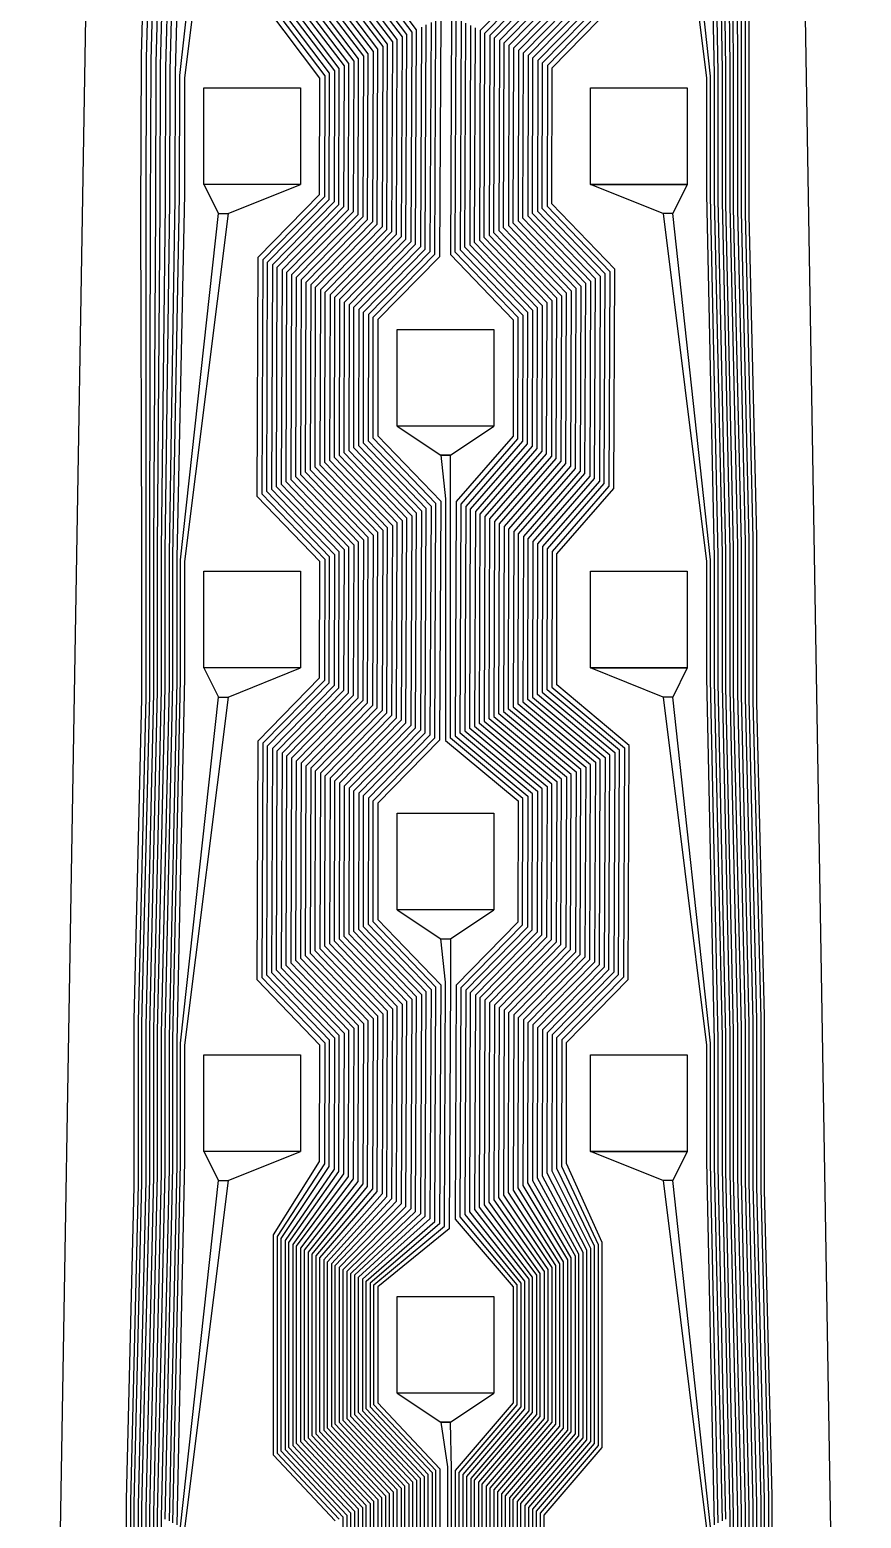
# Model space of a CAD drawing. Header units: inches. Extents: x 115980 to 170179, y 57000 to 74333.
# Drawn here: x 159286.4 to 159372.4, y 73555.2 to 73709.1 of the extents above; entities that cross this region are included whole.
import ezdxf

# ---------------------------------------------------------------- set-up
doc = ezdxf.new("R2010")
doc.units = ezdxf.units.IN
doc.header["$MEASUREMENT"] = 0
for name, color, linetype in [('metal', 221, 'Continuous'), ('nitride window', 40, 'Continuous'), ('profile', 140, 'Continuous')]:
    doc.layers.add(name, color=color, linetype=linetype)

msp = doc.modelspace()

# ---------------------------------------------------------------- linework, layer by layer
at = {"layer": 'metal'}
for points in [[(159301.41, 73741.62), (159300.44, 73705.18), (159300.41, 73691.12), (159300.01, 73655.32), (159300.01, 73640.92), (159299.21, 73605.72), (159299.21, 73590.52), (159298.41, 73556.12), (159298.41, 73540.12), (159297.61, 73506.52), (159297.61, 73489.72), (159296.81, 73456.92), (159296.81, 73439.32), (159295.21, 73407.72), (159295.21, 73388.52), (159295.21, 73357.72), (159295.21, 73338.52), (159294.41, 73308.12), (159294.41, 73288.12), (159293.61, 73258.52), (159293.61, 73237.72)], [(159294.01, 73237.92), (159294.01, 73258.32), (159294.81, 73288.32), (159294.81, 73307.92), (159295.61, 73338.72), (159295.61, 73357.52), (159295.61, 73388.72), (159295.61, 73407.52), (159297.21, 73439.52), (159297.21, 73456.72), (159298.01, 73489.92), (159298.01, 73506.32), (159298.81, 73540.32), (159298.81, 73555.92), (159299.61, 73590.72), (159299.61, 73605.52), (159300.41, 73641.12), (159300.41, 73655.12), (159300.91, 73691.37), (159300.93, 73704.92), (159301.91, 73741.87)], [(159302.42, 73742.12), (159301.43, 73704.66), (159301.41, 73691.62), (159300.81, 73654.92), (159300.81, 73641.32), (159300.01, 73605.32), (159300.01, 73590.92), (159299.21, 73555.72), (159299.21, 73540.52), (159298.41, 73506.12), (159298.41, 73490.12), (159297.61, 73456.52), (159297.61, 73439.72), (159296.01, 73407.32), (159296.01, 73388.92), (159296.01, 73357.32), (159296.01, 73338.92), (159295.21, 73307.72), (159295.21, 73288.52), (159294.41, 73258.12), (159294.41, 73238.12)], [(159356.39, 73742.12), (159357.21, 73704.52), (159357.21, 73691.72), (159358.01, 73654.92), (159358.01, 73641.32), (159358.81, 73605.32), (159358.81, 73590.92), (159359.61, 73555.72), (159359.61, 73540.52), (159360.41, 73506.12), (159360.41, 73490.12), (159361.21, 73456.52), (159361.21, 73439.72), (159362.81, 73407.32), (159362.81, 73388.92), (159362.81, 73357.32), (159362.81, 73338.92), (159363.61, 73307.72), (159363.61, 73288.52), (159364.41, 73258.12), (159364.41, 73238.12)], [(159364.81, 73237.92), (159364.81, 73258.32), (159364.01, 73288.32), (159364.01, 73307.92), (159363.21, 73338.72), (159363.21, 73357.52), (159363.21, 73388.72), (159363.21, 73407.52), (159361.61, 73439.52), (159361.61, 73456.72), (159360.81, 73489.92), (159360.81, 73506.32), (159360.01, 73540.32), (159360.01, 73555.92), (159359.21, 73590.72), (159359.21, 73605.52), (159358.41, 73641.12), (159358.41, 73655.12), (159357.61, 73691.52), (159357.61, 73704.72), (159356.91, 73741.87)], [(159357.41, 73741.62), (159358.01, 73704.92), (159358.01, 73691.32), (159358.81, 73655.32), (159358.81, 73640.92), (159359.61, 73605.72), (159359.61, 73590.52), (159360.41, 73556.12), (159360.41, 73540.12), (159361.21, 73506.52), (159361.21, 73489.72), (159362.01, 73456.92), (159362.01, 73439.32), (159363.61, 73407.72), (159363.61, 73388.52), (159363.61, 73357.72), (159363.61, 73338.52), (159364.41, 73308.12), (159364.41, 73288.12), (159365.21, 73258.52), (159365.21, 73237.72)], [(159291.61, 73236.72), (159291.61, 73259.52), (159292.41, 73287.12), (159292.41, 73309.12), (159293.21, 73337.52), (159293.21, 73358.72), (159293.21, 73387.52), (159293.21, 73408.72), (159294.81, 73438.32), (159294.81, 73457.92), (159295.61, 73488.72), (159295.61, 73507.52), (159296.41, 73539.12), (159296.41, 73557.12), (159297.21, 73589.52), (159297.21, 73606.72), (159298.01, 73639.92), (159298.01, 73656.32), (159297.91, 73689.87), (159297.96, 73706.46), (159298.91, 73740.37)], [(159299.41, 73740.62), (159298.45, 73706.21), (159298.41, 73690.12), (159298.41, 73656.12), (159298.41, 73640.12), (159297.61, 73606.52), (159297.61, 73589.72), (159296.81, 73556.92), (159296.81, 73539.32), (159296.01, 73507.32), (159296.01, 73488.92), (159295.21, 73457.72), (159295.21, 73438.52), (159293.61, 73408.52), (159293.61, 73387.72), (159293.61, 73358.52), (159293.61, 73337.72), (159292.81, 73308.92), (159292.81, 73287.32), (159292.01, 73259.32), (159292.01, 73236.92)], [(159292.41, 73237.12), (159292.41, 73259.12), (159293.21, 73287.52), (159293.21, 73308.72), (159294.01, 73337.92), (159294.01, 73358.32), (159294.01, 73387.92), (159294.01, 73408.32), (159295.61, 73438.72), (159295.61, 73457.52), (159296.41, 73489.12), (159296.41, 73507.12), (159297.21, 73539.52), (159297.21, 73556.72), (159298.01, 73589.92), (159298.01, 73606.32), (159298.81, 73640.32), (159298.81, 73655.92), (159298.91, 73690.37), (159298.95, 73705.95), (159299.91, 73740.87)], [(159300.41, 73741.12), (159299.44, 73705.69), (159299.41, 73690.62), (159299.21, 73655.72), (159299.21, 73640.52), (159298.41, 73606.12), (159298.41, 73590.12), (159297.61, 73556.52), (159297.61, 73539.72), (159296.81, 73506.92), (159296.81, 73489.32), (159296.01, 73457.32), (159296.01, 73438.92), (159294.41, 73408.12), (159294.41, 73388.12), (159294.41, 73358.12), (159294.41, 73338.12), (159293.61, 73308.52), (159293.61, 73287.72), (159292.81, 73258.92), (159292.81, 73237.32)], [(159293.21, 73237.52), (159293.21, 73258.72), (159294.01, 73287.92), (159294.01, 73308.32), (159294.81, 73338.32), (159294.81, 73357.92), (159294.81, 73388.32), (159294.81, 73407.92), (159296.41, 73439.12), (159296.41, 73457.12), (159297.21, 73489.52), (159297.21, 73506.72), (159298.01, 73539.92), (159298.01, 73556.32), (159298.81, 73590.32), (159298.81, 73605.92), (159299.61, 73640.72), (159299.61, 73655.52), (159299.91, 73690.87), (159299.94, 73705.43), (159300.91, 73741.37)], [(159294.81, 73238.32), (159294.81, 73257.92), (159295.61, 73288.72), (159295.61, 73307.52), (159296.41, 73339.12), (159296.41, 73357.12), (159296.41, 73389.12), (159296.41, 73407.12), (159298.01, 73439.92), (159298.01, 73456.32), (159298.81, 73490.32), (159298.81, 73505.92), (159299.61, 73540.72), (159299.61, 73555.52), (159300.41, 73591.12), (159300.41, 73605.12), (159301.21, 73641.52), (159301.21, 73654.72), (159301.91, 73691.87), (159301.93, 73704.4), (159305.91, 73740.12)], [(159306.91, 73740.12), (159302.42, 73704.15), (159302.42, 73692.12), (159301.61, 73654.52), (159301.61, 73641.72), (159300.81, 73604.92), (159300.81, 73591.32), (159300.01, 73555.32), (159300.01, 73540.92), (159299.21, 73505.72), (159299.21, 73490.52), (159298.41, 73456.12), (159298.41, 73440.12), (159296.81, 73406.92), (159296.81, 73389.32), (159296.81, 73356.92), (159296.81, 73339.32), (159296.01, 73307.32), (159296.01, 73288.92), (159295.21, 73257.72), (159295.21, 73238.52)], [(159351.91, 73740.12), (159356.41, 73704.12), (159356.41, 73692.12), (159357.21, 73654.52), (159357.21, 73641.72), (159358.01, 73604.92), (159358.01, 73591.32), (159358.81, 73555.32), (159358.81, 73540.92), (159359.61, 73505.72), (159359.61, 73490.52), (159360.41, 73456.12), (159360.41, 73440.12), (159362.01, 73406.92), (159362.01, 73389.32), (159362.01, 73356.92), (159362.01, 73339.32), (159362.81, 73307.32), (159362.81, 73288.92), (159363.61, 73257.72), (159363.61, 73238.52)], [(159364.01, 73238.32), (159364.01, 73257.92), (159363.21, 73288.72), (159363.21, 73307.52), (159362.41, 73339.12), (159362.41, 73357.12), (159362.41, 73389.12), (159362.41, 73407.12), (159360.81, 73439.92), (159360.81, 73456.32), (159360.01, 73490.32), (159360.01, 73505.92), (159359.21, 73540.72), (159359.21, 73555.52), (159358.41, 73591.12), (159358.41, 73605.12), (159357.61, 73641.52), (159357.61, 73654.72), (159356.81, 73691.92), (159356.81, 73704.32), (159352.91, 73740.12)], [(159365.61, 73237.52), (159365.61, 73258.72), (159364.81, 73287.92), (159364.81, 73308.32), (159364.01, 73338.32), (159364.01, 73357.92), (159364.01, 73388.32), (159364.01, 73407.92), (159362.41, 73439.12), (159362.41, 73457.12), (159361.61, 73489.52), (159361.61, 73506.72), (159360.81, 73539.92), (159360.81, 73556.32), (159360.01, 73590.32), (159360.01, 73605.92), (159359.21, 73640.72), (159359.21, 73655.52), (159358.41, 73691.12), (159358.41, 73705.12), (159357.91, 73741.37)], [(159358.41, 73741.12), (159358.81, 73705.32), (159358.81, 73690.92), (159359.61, 73655.72), (159359.61, 73640.52), (159360.41, 73606.12), (159360.41, 73590.12), (159361.21, 73556.52), (159361.21, 73539.72), (159362.01, 73506.92), (159362.01, 73489.32), (159362.81, 73457.32), (159362.81, 73438.92), (159364.41, 73408.12), (159364.41, 73388.12), (159364.41, 73358.12), (159364.41, 73338.12), (159365.21, 73308.52), (159365.21, 73287.72), (159366.01, 73258.92), (159366.01, 73237.32)], [(159366.41, 73237.12), (159366.41, 73259.12), (159365.61, 73287.52), (159365.61, 73308.72), (159364.81, 73337.92), (159364.81, 73358.32), (159364.81, 73387.92), (159364.81, 73408.32), (159363.21, 73438.72), (159363.21, 73457.52), (159362.41, 73489.12), (159362.41, 73507.12), (159361.61, 73539.52), (159361.61, 73556.72), (159360.81, 73589.92), (159360.81, 73606.32), (159360.01, 73640.32), (159360.01, 73655.92), (159359.21, 73690.72), (159359.21, 73705.52), (159358.91, 73740.87)], [(159359.41, 73740.62), (159359.61, 73705.72), (159359.61, 73690.52), (159360.41, 73656.12), (159360.41, 73640.12), (159361.21, 73606.52), (159361.21, 73589.72), (159362.01, 73556.92), (159362.01, 73539.32), (159362.81, 73507.32), (159362.81, 73488.92), (159363.61, 73457.72), (159363.61, 73438.52), (159365.21, 73408.52), (159365.21, 73387.72), (159365.21, 73358.52), (159365.21, 73337.72), (159366.01, 73308.92), (159366.01, 73287.32), (159366.81, 73259.32), (159366.81, 73236.92)], [(159367.21, 73236.72), (159367.21, 73259.52), (159366.41, 73287.12), (159366.41, 73309.12), (159365.61, 73337.52), (159365.61, 73358.72), (159365.61, 73387.52), (159365.61, 73408.72), (159364.01, 73438.32), (159364.01, 73457.92), (159363.21, 73488.72), (159363.21, 73507.52), (159362.41, 73539.12), (159362.41, 73557.12), (159361.61, 73589.52), (159361.61, 73606.72), (159360.81, 73639.92), (159360.81, 73656.32), (159360.01, 73690.32), (159360.01, 73705.92), (159359.91, 73740.37)], [(159360.41, 73740.12), (159360.41, 73706.12), (159360.41, 73690.12), (159361.21, 73656.52), (159361.21, 73639.72), (159362.01, 73606.92), (159362.01, 73589.32), (159362.81, 73557.32), (159362.81, 73538.92), (159363.61, 73507.72), (159363.61, 73488.52), (159364.41, 73458.12), (159364.41, 73438.12), (159366.01, 73408.92), (159366.01, 73387.32), (159366.01, 73358.92), (159366.01, 73337.32), (159366.81, 73309.32), (159366.81, 73286.92), (159367.61, 73259.72), (159367.61, 73236.52)], [(159368.01, 73236.32), (159368.01, 73259.92), (159367.21, 73286.72), (159367.21, 73309.52), (159366.41, 73337.12), (159366.41, 73359.12), (159366.41, 73387.12), (159366.41, 73409.12), (159364.81, 73437.92), (159364.81, 73458.32), (159364.01, 73488.32), (159364.01, 73507.92), (159363.21, 73538.72), (159363.21, 73557.52), (159362.41, 73589.12), (159362.41, 73607.12), (159361.61, 73639.52), (159361.61, 73656.72), (159360.81, 73689.92), (159360.81, 73706.32), (159360.91, 73739.87)], [(159324.41, 73538.12), (159324.41, 73558.12), (159318.01, 73564.92), (159318.01, 73581.32), (159324.33, 73587.97), (159324.41, 73608.12), (159317.91, 73614.87), (159317.96, 73631.46), (159324.33, 73637.97), (159324.41, 73658.12), (159317.91, 73664.87), (159317.96, 73681.46), (159324.33, 73687.97), (159324.41, 73708.12), (159318.91, 73715.37)], [(159319.41, 73715.62), (159324.91, 73708.37), (159324.83, 73687.71), (159318.45, 73681.21), (159318.41, 73665.12), (159324.91, 73658.37), (159324.83, 73637.71), (159318.45, 73631.21), (159318.41, 73615.12), (159324.91, 73608.37), (159324.83, 73587.71), (159318.41, 73581.12), (159318.41, 73565.12), (159324.81, 73558.32), (159324.81, 73537.92)], [(159325.21, 73537.72), (159325.21, 73558.52), (159318.81, 73565.32), (159318.81, 73580.92), (159325.32, 73587.45), (159325.41, 73608.62), (159318.91, 73615.37), (159318.95, 73630.95), (159325.32, 73637.45), (159325.41, 73658.62), (159318.91, 73665.37), (159318.95, 73680.95), (159325.32, 73687.45), (159325.41, 73708.62), (159319.91, 73715.87)], [(159320.41, 73716.12), (159325.91, 73708.87), (159325.82, 73687.19), (159319.44, 73680.69), (159319.41, 73665.62), (159325.91, 73658.87), (159325.82, 73637.19), (159319.44, 73630.69), (159319.41, 73615.62), (159325.91, 73608.87), (159325.82, 73587.19), (159319.21, 73580.72), (159319.21, 73565.52), (159325.61, 73558.72), (159325.61, 73537.52)], [(159326.01, 73537.32), (159326.01, 73558.92), (159319.61, 73565.72), (159319.61, 73580.52), (159326.31, 73586.93), (159326.41, 73609.12), (159319.91, 73615.87), (159319.94, 73630.43), (159326.31, 73636.93), (159326.41, 73659.12), (159319.91, 73665.87), (159319.94, 73680.43), (159326.31, 73686.93), (159326.41, 73709.12), (159320.91, 73716.37)], [(159339.37, 73715.54), (159332.99, 73709.04), (159332.91, 73687.37), (159339.41, 73680.62), (159339.37, 73665.54), (159333.49, 73658.78), (159333.41, 73637.62), (159340.91, 73631.37), (159340.86, 73614.77), (159334.48, 73608.27), (159334.41, 73588.12), (159339.61, 73580.72), (159339.61, 73565.52), (159333.61, 73558.52), (159333.61, 73537.72)], [(159322.01, 73539.32), (159322.01, 73556.92), (159315.61, 73563.72), (159315.61, 73582.52), (159321.35, 73589.51), (159321.41, 73606.62), (159314.91, 73613.37), (159314.98, 73633.01), (159321.35, 73639.51), (159321.41, 73656.62), (159314.91, 73663.37), (159314.98, 73683.01), (159321.35, 73689.51), (159321.41, 73706.62), (159315.91, 73713.87)], [(159316.41, 73714.12), (159321.91, 73706.87), (159321.85, 73689.25), (159315.48, 73682.75), (159315.41, 73663.62), (159321.91, 73656.87), (159321.85, 73639.25), (159315.48, 73632.75), (159315.41, 73613.62), (159321.91, 73606.87), (159321.85, 73589.25), (159316.01, 73582.32), (159316.01, 73563.92), (159322.41, 73557.12), (159322.41, 73539.12)], [(159322.81, 73538.92), (159322.81, 73557.32), (159316.41, 73564.12), (159316.41, 73582.12), (159322.34, 73589), (159322.41, 73607.12), (159315.91, 73613.87), (159315.97, 73632.49), (159322.34, 73639), (159322.41, 73657.12), (159315.91, 73663.87), (159315.97, 73682.49), (159322.34, 73689), (159322.41, 73707.12), (159316.91, 73714.37)], [(159317.41, 73714.62), (159322.91, 73707.37), (159322.84, 73688.74), (159316.47, 73682.24), (159316.41, 73664.12), (159322.91, 73657.37), (159322.84, 73638.74), (159316.47, 73632.24), (159316.41, 73614.12), (159322.91, 73607.37), (159322.84, 73588.74), (159316.81, 73581.92), (159316.81, 73564.32), (159323.21, 73557.52), (159323.21, 73538.72)], [(159323.61, 73538.52), (159323.61, 73557.72), (159317.21, 73564.52), (159317.21, 73581.72), (159323.34, 73588.48), (159323.41, 73607.62), (159316.91, 73614.37), (159316.96, 73631.98), (159323.34, 73638.48), (159323.41, 73657.62), (159316.91, 73664.37), (159316.96, 73681.98), (159323.34, 73688.48), (159323.41, 73707.62), (159317.91, 73714.87)], [(159318.41, 73715.12), (159323.91, 73707.87), (159323.83, 73688.22), (159317.46, 73681.72), (159317.41, 73664.62), (159323.91, 73657.87), (159323.83, 73638.22), (159317.46, 73631.72), (159317.41, 73614.62), (159323.91, 73607.87), (159323.83, 73588.22), (159317.61, 73581.52), (159317.61, 73564.72), (159324.01, 73557.92), (159324.01, 73538.32)], [(159334.01, 73537.92), (159334.01, 73558.32), (159340.01, 73565.32), (159340.01, 73580.92), (159334.91, 73588.37), (159334.98, 73608.01), (159341.35, 73614.51), (159341.41, 73631.62), (159333.91, 73637.87), (159333.99, 73658.53), (159339.86, 73665.28), (159339.91, 73680.87), (159333.41, 73687.62), (159333.49, 73708.78), (159339.86, 73715.28)], [(159340.36, 73715.03), (159333.99, 73708.53), (159333.91, 73687.87), (159340.41, 73681.12), (159340.36, 73665.03), (159334.48, 73658.27), (159334.41, 73638.12), (159341.91, 73631.87), (159341.85, 73614.25), (159335.48, 73607.75), (159335.41, 73588.62), (159340.41, 73581.12), (159340.41, 73565.12), (159334.41, 73558.12), (159334.41, 73538.12)], [(159334.81, 73538.32), (159334.81, 73557.92), (159340.81, 73564.92), (159340.81, 73581.32), (159335.91, 73588.87), (159335.97, 73607.49), (159342.34, 73614), (159342.41, 73632.12), (159334.91, 73638.37), (159334.98, 73658.01), (159340.86, 73664.77), (159340.91, 73681.37), (159334.41, 73688.12), (159334.48, 73708.27), (159340.86, 73714.77)], [(159341.35, 73714.51), (159334.98, 73708.01), (159334.91, 73688.37), (159341.41, 73681.62), (159341.35, 73664.51), (159335.48, 73657.75), (159335.41, 73638.62), (159342.91, 73632.37), (159342.84, 73613.74), (159336.47, 73607.24), (159336.41, 73589.12), (159341.21, 73581.52), (159341.21, 73564.72), (159335.21, 73557.72), (159335.21, 73538.52)], [(159335.61, 73538.72), (159335.61, 73557.52), (159341.61, 73564.52), (159341.61, 73581.72), (159336.91, 73589.37), (159336.96, 73606.98), (159343.34, 73613.48), (159343.41, 73632.62), (159335.91, 73638.87), (159335.97, 73657.49), (159341.85, 73664.25), (159341.91, 73681.87), (159335.41, 73688.62), (159335.48, 73707.75), (159341.85, 73714.25)], [(159342.34, 73714), (159335.97, 73707.49), (159335.91, 73688.87), (159342.41, 73682.12), (159342.34, 73664), (159336.47, 73657.24), (159336.41, 73639.12), (159343.91, 73632.87), (159343.83, 73613.22), (159337.46, 73606.72), (159337.41, 73589.62), (159342.01, 73581.92), (159342.01, 73564.32), (159336.01, 73557.32), (159336.01, 73538.92)], [(159319.61, 73540.52), (159319.61, 73555.72), (159313.21, 73562.52), (159313.21, 73583.72), (159318.38, 73591.06), (159318.41, 73605.12), (159311.91, 73611.87), (159312, 73634.56), (159318.38, 73641.06), (159318.41, 73655.12), (159311.91, 73661.87), (159312, 73684.56), (159318.38, 73691.06), (159318.41, 73705.12), (159312.91, 73712.37)], [(159313.41, 73712.62), (159318.91, 73705.37), (159318.87, 73690.8), (159312.5, 73684.3), (159312.41, 73662.12), (159318.91, 73655.37), (159318.87, 73640.8), (159312.5, 73634.3), (159312.41, 73612.12), (159318.91, 73605.37), (159318.87, 73590.8), (159313.61, 73583.52), (159313.61, 73562.72), (159320.01, 73555.92), (159320.01, 73540.32)], [(159320.41, 73540.12), (159320.41, 73556.12), (159314.01, 73562.92), (159314.01, 73583.32), (159319.37, 73590.54), (159319.41, 73605.62), (159312.91, 73612.37), (159312.99, 73634.04), (159319.37, 73640.54), (159319.41, 73655.62), (159312.91, 73662.37), (159312.99, 73684.04), (159319.37, 73690.54), (159319.41, 73705.62), (159313.91, 73712.87)], [(159314.41, 73713.12), (159319.91, 73705.87), (159319.86, 73690.28), (159313.49, 73683.78), (159313.41, 73662.62), (159319.91, 73655.87), (159319.86, 73640.28), (159313.49, 73633.78), (159313.41, 73612.62), (159319.91, 73605.87), (159319.86, 73590.28), (159314.41, 73583.12), (159314.41, 73563.12), (159320.81, 73556.32), (159320.81, 73539.92)], [(159321.21, 73539.72), (159321.21, 73556.52), (159314.81, 73563.32), (159314.81, 73582.92), (159320.36, 73590.03), (159320.41, 73606.12), (159313.91, 73612.87), (159313.99, 73633.53), (159320.36, 73640.03), (159320.41, 73656.12), (159313.91, 73662.87), (159313.99, 73683.53), (159320.36, 73690.03), (159320.41, 73706.12), (159314.91, 73713.37)], [(159315.41, 73713.62), (159320.91, 73706.37), (159320.86, 73689.77), (159314.48, 73683.27), (159314.41, 73663.12), (159320.91, 73656.37), (159320.86, 73639.77), (159314.48, 73633.27), (159314.41, 73613.12), (159320.91, 73606.37), (159320.86, 73589.77), (159315.21, 73582.72), (159315.21, 73563.52), (159321.61, 73556.72), (159321.61, 73539.52)], [(159336.41, 73539.12), (159336.41, 73557.12), (159342.41, 73564.12), (159342.41, 73582.12), (159337.91, 73589.87), (159337.96, 73606.46), (159344.33, 73612.97), (159344.41, 73633.12), (159336.91, 73639.37), (159336.96, 73656.98), (159342.84, 73663.74), (159342.91, 73682.37), (159336.41, 73689.12), (159336.47, 73707.24), (159342.84, 73713.74)], [(159343.34, 73713.48), (159336.96, 73706.98), (159336.91, 73689.37), (159343.41, 73682.62), (159343.34, 73663.48), (159337.46, 73656.72), (159337.41, 73639.62), (159344.91, 73633.37), (159344.83, 73612.71), (159338.45, 73606.21), (159338.41, 73590.12), (159342.81, 73582.32), (159342.81, 73563.92), (159336.81, 73556.92), (159336.81, 73539.32)], [(159337.21, 73539.52), (159337.21, 73556.72), (159343.21, 73563.72), (159343.21, 73582.52), (159338.91, 73590.37), (159338.95, 73605.95), (159345.32, 73612.45), (159345.41, 73633.62), (159337.91, 73639.87), (159337.96, 73656.46), (159343.83, 73663.22), (159343.91, 73682.87), (159337.41, 73689.62), (159337.46, 73706.72), (159343.83, 73713.22)], [(159344.33, 73712.97), (159337.96, 73706.46), (159337.91, 73689.87), (159344.41, 73683.12), (159344.33, 73662.97), (159338.45, 73656.21), (159338.41, 73640.12), (159345.91, 73633.87), (159345.82, 73612.19), (159339.44, 73605.69), (159339.41, 73590.62), (159343.61, 73582.72), (159343.61, 73563.52), (159337.61, 73556.52), (159337.61, 73539.72)], [(159338.01, 73539.92), (159338.01, 73556.32), (159344.01, 73563.32), (159344.01, 73582.92), (159339.91, 73590.87), (159339.94, 73605.43), (159346.31, 73611.93), (159346.41, 73634.12), (159338.91, 73640.37), (159338.95, 73655.95), (159344.83, 73662.71), (159344.91, 73683.37), (159338.41, 73690.12), (159338.45, 73706.21), (159344.83, 73712.71)], [(159345.32, 73712.45), (159338.95, 73705.95), (159338.91, 73690.37), (159345.41, 73683.62), (159345.32, 73662.45), (159339.44, 73655.69), (159339.41, 73640.62), (159346.91, 73634.37), (159346.81, 73611.68), (159340.44, 73605.18), (159340.41, 73591.12), (159344.41, 73583.12), (159344.41, 73563.12), (159338.41, 73556.12), (159338.41, 73540.12)], [(159318.01, 73554.92), (159311.61, 73561.72), (159311.61, 73584.52), (159316.39, 73592.09), (159316.41, 73604.12), (159309.91, 73610.87), (159310.02, 73635.59), (159316.39, 73642.09), (159316.41, 73654.12), (159309.91, 73660.87), (159310.02, 73685.59), (159316.39, 73692.09), (159316.41, 73704.12), (159310.91, 73711.37)], [(159311.41, 73711.62), (159316.91, 73704.37), (159316.89, 73691.83), (159310.51, 73685.33), (159310.41, 73661.12), (159316.91, 73654.37), (159316.89, 73641.83), (159310.51, 73635.33), (159310.41, 73611.12), (159316.91, 73604.37), (159316.89, 73591.83), (159312.01, 73584.32), (159312.01, 73561.92), (159318.41, 73555.12)], [(159318.81, 73540.92), (159318.81, 73555.32), (159312.41, 73562.12), (159312.41, 73584.12), (159317.38, 73591.57), (159317.41, 73604.62), (159310.91, 73611.37), (159311.01, 73635.07), (159317.38, 73641.57), (159317.41, 73654.62), (159310.91, 73661.37), (159311.01, 73685.07), (159317.38, 73691.57), (159317.41, 73704.62), (159311.91, 73711.87)], [(159312.41, 73712.12), (159317.91, 73704.87), (159317.88, 73691.31), (159311.51, 73684.81), (159311.41, 73661.62), (159317.91, 73654.87), (159317.88, 73641.31), (159311.51, 73634.81), (159311.41, 73611.62), (159317.91, 73604.87), (159317.88, 73591.31), (159312.81, 73583.92), (159312.81, 73562.32), (159319.21, 73555.52), (159319.21, 73540.72)], [(159338.81, 73540.32), (159338.81, 73555.92), (159344.81, 73562.92), (159344.81, 73583.32), (159340.91, 73591.37), (159340.93, 73604.92), (159347.31, 73611.42), (159347.41, 73634.62), (159339.91, 73640.87), (159339.94, 73655.43), (159345.82, 73662.19), (159345.91, 73683.87), (159339.41, 73690.62), (159339.44, 73705.69), (159345.82, 73712.19)], [(159346.31, 73711.93), (159339.94, 73705.43), (159339.91, 73690.87), (159346.41, 73684.12), (159346.31, 73661.93), (159340.44, 73655.18), (159340.41, 73641.12), (159347.91, 73634.87), (159347.8, 73611.16), (159341.43, 73604.66), (159341.41, 73591.62), (159345.21, 73583.52), (159345.21, 73562.72), (159339.21, 73555.72), (159339.21, 73540.52)], [(159339.61, 73540.72), (159339.61, 73555.52), (159345.61, 73562.52), (159345.61, 73583.72), (159341.91, 73591.87), (159341.93, 73604.4), (159348.3, 73610.9), (159348.41, 73635.12), (159340.91, 73641.37), (159340.93, 73654.92), (159346.81, 73661.68), (159346.91, 73684.37), (159340.41, 73691.12), (159340.44, 73705.18), (159346.81, 73711.68)], [(159326.91, 73709.37), (159326.81, 73686.68), (159320.44, 73680.18), (159320.41, 73666.12), (159326.91, 73659.37), (159326.81, 73636.68), (159320.44, 73630.18), (159320.41, 73616.12), (159326.91, 73609.37), (159326.81, 73586.68), (159320.01, 73580.32), (159320.01, 73565.92), (159326.41, 73559.12), (159326.41, 73537.12)], [(159326.81, 73536.92), (159326.81, 73559.32), (159320.41, 73566.12), (159320.41, 73580.12), (159327.31, 73586.42), (159327.41, 73609.62), (159320.91, 73616.37), (159320.93, 73629.92), (159327.31, 73636.42), (159327.41, 73659.62), (159320.91, 73666.37), (159320.93, 73679.92), (159327.31, 73686.42), (159327.41, 73709.62)], [(159327.91, 73709.87), (159327.8, 73686.16), (159321.43, 73679.66), (159321.41, 73666.62), (159327.91, 73659.87), (159327.8, 73636.16), (159321.43, 73629.66), (159321.41, 73616.62), (159327.91, 73609.87), (159327.8, 73586.16), (159320.81, 73579.92), (159320.81, 73566.32), (159327.21, 73559.52), (159327.21, 73536.72)], [(159327.61, 73536.52), (159327.61, 73559.72), (159321.21, 73566.52), (159321.21, 73579.72), (159328.3, 73585.9), (159328.41, 73610.12), (159321.91, 73616.87), (159321.93, 73629.4), (159328.3, 73635.9), (159328.41, 73660.12), (159321.91, 73666.87), (159321.93, 73679.4), (159328.3, 73685.9), (159328.41, 73710.12)], [(159328.91, 73710.37), (159328.79, 73685.65), (159322.42, 73679.15), (159322.41, 73667.12), (159328.91, 73660.37), (159328.79, 73635.65), (159322.42, 73629.15), (159322.41, 73617.12), (159328.91, 73610.37), (159328.79, 73585.65), (159321.61, 73579.52), (159321.61, 73566.72), (159328.01, 73559.92), (159328.01, 73536.32)], [(159330.02, 73710.59), (159329.91, 73685.87), (159336.41, 73679.12), (159336.39, 73667.09), (159330.51, 73660.33), (159330.41, 73636.12), (159337.91, 73629.87), (159337.88, 73616.31), (159331.51, 73609.81), (159331.41, 73586.62), (159337.21, 73579.52), (159337.21, 73566.72), (159331.21, 73559.72), (159331.21, 73536.52)], [(159331.61, 73536.72), (159331.61, 73559.52), (159337.61, 73566.52), (159337.61, 73579.72), (159331.91, 73586.87), (159332, 73609.56), (159338.38, 73616.06), (159338.41, 73630.12), (159330.91, 73636.37), (159331.01, 73660.07), (159336.89, 73666.83), (159336.91, 73679.37), (159330.41, 73686.12), (159330.51, 73710.33)], [(159331.01, 73710.07), (159330.91, 73686.37), (159337.41, 73679.62), (159337.38, 73666.57), (159331.51, 73659.81), (159331.41, 73636.62), (159338.91, 73630.37), (159338.87, 73615.8), (159332.5, 73609.3), (159332.41, 73587.12), (159338.01, 73579.92), (159338.01, 73566.32), (159332.01, 73559.32), (159332.01, 73536.92)], [(159332.41, 73537.12), (159332.41, 73559.12), (159338.41, 73566.12), (159338.41, 73580.12), (159332.91, 73587.37), (159332.99, 73609.04), (159339.37, 73615.54), (159339.41, 73630.62), (159331.91, 73636.87), (159332, 73659.56), (159337.88, 73666.31), (159337.91, 73679.87), (159331.41, 73686.62), (159331.51, 73709.81)], [(159332, 73709.56), (159331.91, 73686.87), (159338.41, 73680.12), (159338.38, 73666.06), (159332.5, 73659.3), (159332.41, 73637.12), (159339.91, 73630.87), (159339.86, 73615.28), (159333.49, 73608.78), (159333.41, 73587.62), (159338.81, 73580.32), (159338.81, 73565.92), (159332.81, 73558.92), (159332.81, 73537.32)], [(159333.21, 73537.52), (159333.21, 73558.72), (159339.21, 73565.72), (159339.21, 73580.52), (159333.91, 73587.87), (159333.99, 73608.53), (159340.36, 73615.03), (159340.41, 73631.12), (159332.91, 73637.37), (159332.99, 73659.04), (159338.87, 73665.8), (159338.91, 73680.37), (159332.41, 73687.12), (159332.5, 73709.3)], [(159300.41, 73555.12), (159301.21, 73591.52), (159301.21, 73604.72), (159302.01, 73641.92), (159302.01, 73654.32), (159305.91, 73690.12), (159305.91, 73690.12), (159306.91, 73690.12), (159302.41, 73654.12), (159302.41, 73642.12), (159301.61, 73604.52), (159301.61, 73591.72), (159300.81, 73554.92)], [(159358.41, 73555.12), (159357.61, 73591.52), (159357.61, 73604.72), (159356.81, 73641.92), (159356.81, 73654.32), (159352.91, 73690.12), (159352.91, 73690.12), (159351.91, 73690.12), (159356.41, 73654.12), (159356.41, 73642.12), (159357.21, 73604.52), (159357.21, 73591.72), (159358.01, 73554.92)], [(159330.81, 73536.32), (159330.81, 73559.92), (159336.81, 73566.92), (159336.81, 73579.32), (159330.91, 73586.37), (159331.01, 73610.07), (159337.38, 73616.57), (159337.41, 73629.62), (159329.91, 73635.87), (159329.91, 73660.87), (159329.91, 73665.12), (159329.91, 73665.12), (159328.91, 73665.12), (159329.41, 73660.62), (159329.41, 73635.62), (159336.91, 73629.37), (159336.89, 73616.83), (159330.51, 73610.33), (159330.41, 73586.12), (159336.41, 73579.12), (159336.41, 73567.12), (159330.41, 73560.12), (159330.41, 73536.12)], [(159301.21, 73554.72), (159302.01, 73591.92), (159302.01, 73604.32), (159305.91, 73640.12), (159305.91, 73640.12), (159306.91, 73640.12), (159302.41, 73604.12), (159302.42, 73592.12), (159301.61, 73554.52)], [(159357.61, 73554.72), (159356.81, 73591.92), (159356.81, 73604.32), (159352.91, 73640.12), (159352.91, 73640.12), (159351.91, 73640.12), (159356.41, 73604.12), (159356.39, 73592.12), (159357.21, 73554.52)], [(159328.41, 73536.12), (159328.41, 73560.12), (159322.01, 73566.92), (159322.01, 73579.32), (159329.29, 73585.39), (159329.41, 73610.62), (159328.91, 73615.12), (159328.91, 73615.12), (159329.91, 73615.12), (159329.91, 73610.87), (159329.79, 73585.13), (159322.41, 73579.12), (159322.41, 73567.12), (159328.81, 73560.32), (159328.81, 73535.92)], [(159302.01, 73554.32), (159305.91, 73590.12), (159305.91, 73590.12), (159306.91, 73590.12), (159302.41, 73554.12)], [(159356.81, 73554.32), (159352.91, 73590.12), (159352.91, 73590.12), (159351.91, 73590.12), (159356.41, 73554.12)], [(159330.01, 73535.92), (159330.01, 73560.32), (159329.91, 73565.12), (159329.91, 73565.12), (159328.91, 73565.12), (159329.61, 73560.52), (159329.61, 73535.72)]]:
    msp.add_lwpolyline(points, dxfattribs=at)
for points in [[(159304.41, 73703.12), (159314.41, 73703.12), (159314.41, 73693.12), (159304.41, 73693.12)], [(159344.41, 73703.12), (159354.41, 73703.12), (159354.41, 73693.12), (159344.41, 73693.12)], [(159314.41, 73693.12), (159304.41, 73693.12), (159305.91, 73690.12), (159306.91, 73690.12), (159314.41, 73693.12)], [(159344.41, 73693.12), (159354.41, 73693.12), (159352.91, 73690.12), (159351.91, 73690.12), (159344.41, 73693.12)], [(159324.41, 73678.12), (159334.41, 73678.12), (159334.41, 73668.12), (159324.41, 73668.12)], [(159334.41, 73668.12), (159324.41, 73668.12), (159328.91, 73665.12), (159329.91, 73665.12), (159334.41, 73668.12)], [(159304.41, 73653.12), (159314.41, 73653.12), (159314.41, 73643.12), (159304.41, 73643.12)], [(159344.41, 73653.12), (159354.41, 73653.12), (159354.41, 73643.12), (159344.41, 73643.12)], [(159314.41, 73643.12), (159304.41, 73643.12), (159305.91, 73640.12), (159306.91, 73640.12), (159314.41, 73643.12)], [(159344.41, 73643.12), (159354.41, 73643.12), (159352.91, 73640.12), (159351.91, 73640.12), (159344.41, 73643.12)], [(159324.41, 73628.12), (159334.41, 73628.12), (159334.41, 73618.12), (159324.41, 73618.12)], [(159334.41, 73618.12), (159324.41, 73618.12), (159328.91, 73615.12), (159329.91, 73615.12), (159334.41, 73618.12)], [(159304.41, 73603.12), (159314.41, 73603.12), (159314.41, 73593.12), (159304.41, 73593.12)], [(159344.41, 73603.12), (159354.41, 73603.12), (159354.41, 73593.12), (159344.41, 73593.12)], [(159314.41, 73593.12), (159304.41, 73593.12), (159305.91, 73590.12), (159306.91, 73590.12), (159314.41, 73593.12)], [(159344.41, 73593.12), (159354.41, 73593.12), (159352.91, 73590.12), (159351.91, 73590.12), (159344.41, 73593.12)], [(159324.41, 73578.12), (159334.41, 73578.12), (159334.41, 73568.12), (159324.41, 73568.12)], [(159334.41, 73568.12), (159324.41, 73568.12), (159328.91, 73565.12), (159329.91, 73565.12), (159334.41, 73568.12)]]:
    msp.add_lwpolyline(points, close=True, dxfattribs=at)
at = {"layer": 'nitride window'}
for points in [[(159304.41, 73703.12), (159314.41, 73703.12), (159314.41, 73693.12), (159304.41, 73693.12)], [(159344.41, 73703.12), (159354.41, 73703.12), (159354.41, 73693.12), (159344.41, 73693.12)], [(159324.41, 73678.12), (159334.41, 73678.12), (159334.41, 73668.12), (159324.41, 73668.12)], [(159304.41, 73653.12), (159314.41, 73653.12), (159314.41, 73643.12), (159304.41, 73643.12)], [(159344.41, 73653.12), (159354.41, 73653.12), (159354.41, 73643.12), (159344.41, 73643.12)], [(159324.41, 73628.12), (159334.41, 73628.12), (159334.41, 73618.12), (159324.41, 73618.12)], [(159304.41, 73603.12), (159314.41, 73603.12), (159314.41, 73593.12), (159304.41, 73593.12)], [(159344.41, 73603.12), (159354.41, 73603.12), (159354.41, 73593.12), (159344.41, 73593.12)], [(159324.41, 73578.12), (159334.41, 73578.12), (159334.41, 73568.12), (159324.41, 73568.12)]]:
    msp.add_lwpolyline(points, close=True, dxfattribs=at)
at = {"layer": 'profile'}
msp.add_lwpolyline([(159329.41, 74333.12), (159341.41, 74299.12), (159349.41, 74273.12), (159354.41, 74253.12), (159358.41, 74203.12), (159372.41, 73363.12), (159372.41, 71833.12), (159286.41, 71833.12), (159286.41, 73363.12), (159300.41, 74203.12), (159304.41, 74253.12), (159309.41, 74273.12), (159317.41, 74299.12)], close=True, dxfattribs=at)

doc.saveas('drawing.dxf')
